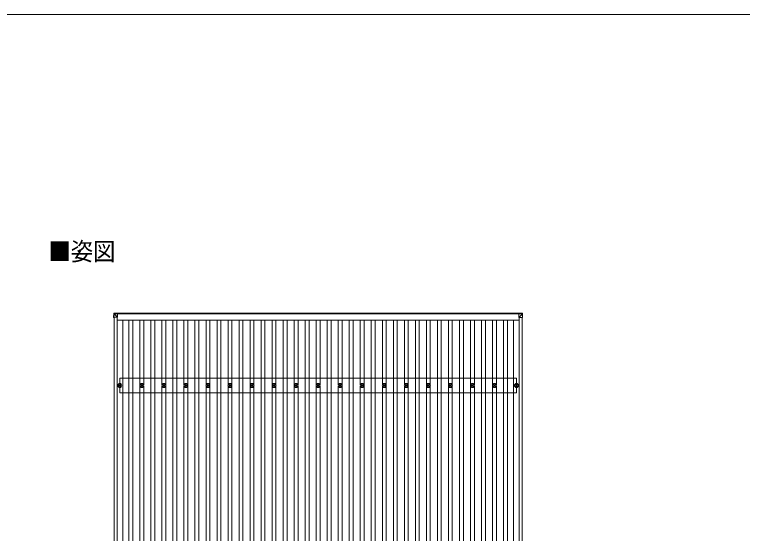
# Model space of a CAD drawing. Units: millimetres at full size, sheet at 1:50; details may follow other scales. Extents: x -14053 to 14053, y -9700 to 9700.
# Drawn here: x -7449 to -844, y 4988 to 9700 of the extents above; entities that cross this region are included whole.
import ezdxf
from ezdxf.enums import TextEntityAlignment as Align

# ---------------------------------------------------------------- set-up
doc = ezdxf.new("R2010")
doc.units = ezdxf.units.MM
doc.header["$LTSCALE"] = 50
for name, color, linetype, lineweight in [('1-0', 4, 'Continuous', 9), ('1-1', 2, 'Continuous', 9), ('1-2', 134, 'Continuous', 9), ('1-4', 6, 'Continuous', 9), ('1-5', 5, 'Continuous', 5), ('F-0', 7, 'Continuous', 9)]:
    doc.layers.add(name, color=color, linetype=linetype, lineweight=lineweight)
doc.styles.add('ＭＳ ゴシック', font='')
doc.styles.get('ＭＳ ゴシック').set_extended_font_data('MS Gothic')

msp = doc.modelspace()

# ---------------------------------------------------------------- linework, layer by layer
at = {"layer": '1-1'}
for p, q in [((-6546.06, 310.23), (-6546.06, 6950.93)), ((-6517.06, 310.21), (-6517.06, 6950.88)), ((-6515.57, 6987.11), (-2873.36, 6987.11)), ((-2873.36, 6982.51), (-6515.57, 6982.51)), ((-4716.56, 6987.11), (-4671.56, 6987.11)), ((-2871.06, 310.21), (-2871.06, 6950.23)), ((-2842.06, 312.31), (-2842.06, 6950.28)), ((-6517.06, 6925.52), (-2871.06, 6925.52)), ((-6494.06, 6264.49), (-6494.06, 6398.49)), ((-2894.06, 6398.49), (-6494.06, 6398.49)), ((-2894.06, 6264.49), (-2894.06, 6398.49)), ((-2894.06, 6264.49), (-6494.06, 6264.49))]:
    msp.add_line(p, q, dxfattribs=at)
at = {"layer": '1-2'}
for p, q in [((-6467.56, 6925.52), (-6467.56, 334.91)), ((-6411.56, 334.91), (-6411.56, 6925.52)), ((-6376.56, 334.91), (-6376.56, 6925.52)), ((-6311.56, 6336.67), (-6311.56, 6925.52)), ((-6276.56, 6336.67), (-6276.56, 6925.52)), ((-6211.56, 334.91), (-6211.56, 6925.52)), ((-6176.56, 334.91), (-6176.56, 6925.52)), ((-6111.56, 6336.68), (-6111.56, 6925.52)), ((-6076.56, 6336.66), (-6076.56, 6925.52)), ((-6011.56, 334.91), (-6011.56, 6925.52)), ((-5976.56, 334.91), (-5976.56, 6925.52)), ((-5911.56, 6336.68), (-5911.56, 6925.52)), ((-5876.56, 6336.66), (-5876.56, 6925.52)), ((-5811.56, 334.91), (-5811.56, 6925.52)), ((-5776.56, 334.91), (-5776.56, 6925.52)), ((-5711.56, 6336.68), (-5711.56, 6925.52)), ((-5676.56, 6336.66), (-5676.56, 6925.52)), ((-5611.56, 334.91), (-5611.56, 6925.52)), ((-5576.56, 334.91), (-5576.56, 6925.52)), ((-5511.56, 6336.68), (-5511.56, 6925.52)), ((-5476.56, 6336.66), (-5476.56, 6925.52)), ((-5411.56, 334.91), (-5411.56, 6925.52)), ((-5376.56, 334.91), (-5376.56, 6925.52)), ((-5311.56, 6336.68), (-5311.56, 6925.52)), ((-5276.56, 6336.66), (-5276.56, 6925.52)), ((-5211.56, 334.91), (-5211.56, 6925.52)), ((-5176.56, 334.91), (-5176.56, 6925.52)), ((-5111.56, 6336.68), (-5111.56, 6925.52)), ((-5076.56, 6336.66), (-5076.56, 6925.52)), ((-5011.56, 334.91), (-5011.56, 6925.52)), ((-4976.56, 334.91), (-4976.56, 6925.52)), ((-4911.56, 6336.68), (-4911.56, 6925.52)), ((-4876.56, 6336.66), (-4876.56, 6925.52)), ((-4811.56, 334.91), (-4811.56, 6925.52)), ((-4776.56, 334.91), (-4776.56, 6925.52)), ((-4711.56, 6336.68), (-4711.56, 6925.52)), ((-4676.56, 6336.66), (-4676.56, 6925.52)), ((-4611.56, 334.91), (-4611.56, 6925.52)), ((-4576.56, 334.91), (-4576.56, 6925.52)), ((-4511.56, 6336.68), (-4511.56, 6925.52)), ((-4476.56, 6336.66), (-4476.56, 6925.52)), ((-4411.56, 334.91), (-4411.56, 6925.52)), ((-4376.56, 334.91), (-4376.56, 6925.52)), ((-4311.56, 6336.68), (-4311.56, 6925.52)), ((-4276.56, 6336.66), (-4276.56, 6925.52)), ((-4211.56, 334.91), (-4211.56, 6925.52)), ((-4176.56, 334.91), (-4176.56, 6925.52)), ((-4111.56, 6336.68), (-4111.56, 6925.52)), ((-4076.56, 6336.66), (-4076.56, 6925.52)), ((-4011.56, 334.91), (-4011.56, 6925.52)), ((-3976.56, 334.91), (-3976.56, 6925.52)), ((-3911.56, 6336.68), (-3911.56, 6925.52)), ((-3876.56, 6336.66), (-3876.56, 6925.52)), ((-3811.56, 334.91), (-3811.56, 6925.52)), ((-3776.56, 334.91), (-3776.56, 6925.52)), ((-3711.56, 6336.68), (-3711.56, 6925.52)), ((-3676.56, 6336.66), (-3676.56, 6925.52)), ((-3611.56, 334.91), (-3611.56, 6925.52)), ((-3576.56, 334.91), (-3576.56, 6925.52)), ((-3511.56, 6336.68), (-3511.56, 6925.52)), ((-3476.56, 6336.66), (-3476.56, 6925.52)), ((-3411.56, 334.91), (-3411.56, 6925.52)), ((-3376.56, 334.91), (-3376.56, 6925.52)), ((-3311.56, 6336.68), (-3311.56, 6925.52)), ((-3276.56, 6336.66), (-3276.56, 6925.52)), ((-3211.56, 334.91), (-3211.56, 6925.52)), ((-3176.56, 334.91), (-3176.56, 6925.52)), ((-3111.56, 6336.68), (-3111.56, 6925.52)), ((-3076.56, 6336.66), (-3076.56, 6925.52)), ((-3011.56, 334.91), (-3011.56, 6925.52)), ((-2976.56, 334.91), (-2976.56, 6925.52)), ((-2920.56, 334.91), (-2920.56, 6925.52)), ((-6311.56, 4536.67), (-6311.56, 6326.32)), ((-6276.56, 4536.67), (-6276.56, 6326.32)), ((-6111.56, 4536.68), (-6111.56, 6326.31)), ((-6076.56, 4536.66), (-6076.56, 6326.32)), ((-5911.56, 4536.68), (-5911.56, 6326.31)), ((-5876.56, 4536.66), (-5876.56, 6326.32)), ((-5711.56, 4536.68), (-5711.56, 6326.31)), ((-5676.56, 4536.66), (-5676.56, 6326.32)), ((-5511.56, 4536.68), (-5511.56, 6326.31)), ((-5476.56, 4536.66), (-5476.56, 6326.32)), ((-5311.56, 4536.68), (-5311.56, 6326.31)), ((-5276.56, 4536.66), (-5276.56, 6326.32)), ((-5111.56, 4536.68), (-5111.56, 6326.31)), ((-5076.56, 4536.66), (-5076.56, 6326.32)), ((-4911.56, 4536.68), (-4911.56, 6326.31)), ((-4876.56, 4536.66), (-4876.56, 6326.32)), ((-4711.56, 4536.68), (-4711.56, 6326.31)), ((-4676.56, 4536.66), (-4676.56, 6326.32)), ((-4511.56, 4536.68), (-4511.56, 6326.31)), ((-4476.56, 4536.66), (-4476.56, 6326.32)), ((-4311.56, 4536.68), (-4311.56, 6326.31)), ((-4276.56, 4536.66), (-4276.56, 6326.32)), ((-4111.56, 4536.68), (-4111.56, 6326.31)), ((-4076.56, 4536.66), (-4076.56, 6326.32)), ((-3911.56, 4536.68), (-3911.56, 6326.31)), ((-3876.56, 4536.66), (-3876.56, 6326.32)), ((-3711.56, 4536.68), (-3711.56, 6326.31)), ((-3676.56, 4536.66), (-3676.56, 6326.32)), ((-3511.56, 4536.68), (-3511.56, 6326.31)), ((-3476.56, 4536.66), (-3476.56, 6326.32)), ((-3311.56, 4536.68), (-3311.56, 6326.31)), ((-3276.56, 4536.66), (-3276.56, 6326.32)), ((-3111.56, 4536.68), (-3111.56, 6326.31)), ((-3076.56, 4536.66), (-3076.56, 6326.32))]:
    msp.add_line(p, q, dxfattribs=at)
at = {"layer": '1-4'}
for p, q in [((-6549.87, 6950.34), (-6548, 6980.88)), ((-6548, 6980.88), (-6548, 6985.64)), ((-6546.11, 6980.69), (-6547.97, 6950.28)), ((-6547.97, 6950.93), (-6515.57, 6950.87)), ((-6515.57, 6989.44), (-6546.13, 6987.51)), ((-6515.57, 6989.44), (-6546.13, 6987.51)), ((-6546.13, 6987.51), (-6546.13, 6987.51)), ((-6546.13, 6987.51), (-6546.13, 6982.75)), ((-6546.13, 6982.75), (-6515.57, 6984.62)), ((-6546.01, 6980.7), (-6546.11, 6980.69)), ((-6515.57, 6982.66), (-6546.06, 6980.79)), ((-6515.57, 6950.87), (-6546.01, 6981.35)), ((-6515.57, 6989.44), (-6515.57, 6984.62)), ((-6515.57, 6984.62), (-6515.57, 6982.66)), ((-6515.57, 6983.31), (-6515.57, 6950.87)), ((-2873.36, 6989.44), (-2842.8, 6987.51)), ((-2873.36, 6989.44), (-2873.36, 6984.63)), ((-2873.36, 6989.44), (-2842.8, 6987.51)), ((-2873.36, 6984.63), (-2873.36, 6982.66)), ((-2842.8, 6982.75), (-2873.36, 6984.63)), ((-2873.36, 6982.66), (-2873.36, 6950.22)), ((-2873.36, 6982.66), (-2842.87, 6980.79)), ((-2873.36, 6950.22), (-2842.91, 6980.7)), ((-2840.95, 6950.28), (-2873.36, 6950.22)), ((-2842.91, 6980.7), (-2842.82, 6980.69)), ((-2842.82, 6980.69), (-2840.95, 6950.28)), ((-2842.8, 6987.51), (-2842.8, 6987.51)), ((-2842.8, 6987.51), (-2842.8, 6982.75)), ((-2840.92, 6980.88), (-2840.92, 6985.64)), ((-2839.06, 6950.34), (-2840.92, 6980.88))]:
    msp.add_line(p, q, dxfattribs=at)
for points in [[(-6548, 6985.64), (-6549.87, 6955.16), (-6549.87, 6950.34)], [(-2840.92, 6985.64), (-2839.06, 6955.16), (-2839.06, 6950.34)]]:
    msp.add_lwpolyline(points, dxfattribs=at)
for centre, radius, start, end in [((-6546.01, 6980.76), 2, 93.48408, 176.48407), ((-6545.78, 6993.61), 12.92, 260.08679, 268.52577), ((-6535.75, 6981.81), 10.42, 174.80664, 186.16183), ((-2853.18, 6981.81), 10.42, 353.83817, 5.19336), ((-2843.15, 6993.61), 12.92, 271.47423, 279.91321), ((-2842.92, 6980.76), 2, 3.51593, 86.51592)]:
    msp.add_arc(centre, radius, start, end, dxfattribs=at)
for centre, major_axis, ratio, start_param, end_param in [((-6547.87, 6950.34), (-2, 0), 0.033268, 0.0000002, 1.5185344), ((-6546.01, 6985.52), (-1.92, -0.56), 0.998105, 4.4898734, 5.9384966), ((-6546.01, 6980.76), (-0.12, 2), 0.02656, 0.0332981, 1.5518323), ((-6509.99, 6982.9), (-36.07, -2.1), 0.055348, 0.0000815, 0.0491486), ((-2878.93, 6982.9), (36.07, -2.1), 0.055348, 6.2340367, 6.2831038), ((-2842.92, 6980.76), (0.12, 2), 0.02656, 4.731353, 6.2498872), ((-2842.92, 6985.52), (1.92, -0.56), 0.998105, 0.3446887, 1.793312), ((-2841.06, 6950.34), (2, 0), 0.033268, 4.7646509, 6.2831851)]:
    msp.add_ellipse(centre, major_axis=major_axis, ratio=ratio, start_param=start_param, end_param=end_param, dxfattribs=at)
at = {"layer": '1-5'}
for p, q in [((-6495.81, 6341.49), (-6495.81, 6337.08)), ((-6492.31, 6341.49), (-6492.31, 6337.08)), ((-6295.81, 6341.49), (-6295.81, 6337.08)), ((-6292.31, 6341.49), (-6292.31, 6337.08)), ((-6095.81, 6341.49), (-6095.81, 6337.08)), ((-6092.31, 6341.49), (-6092.31, 6337.08)), ((-5895.81, 6341.49), (-5895.81, 6337.08)), ((-5892.31, 6341.49), (-5892.31, 6337.08)), ((-5695.81, 6341.49), (-5695.81, 6337.08)), ((-5692.31, 6341.49), (-5692.31, 6337.08)), ((-5495.81, 6341.49), (-5495.81, 6337.08)), ((-5492.31, 6341.49), (-5492.31, 6337.08)), ((-5295.81, 6341.49), (-5295.81, 6337.08)), ((-5292.31, 6341.49), (-5292.31, 6337.08)), ((-5095.81, 6341.49), (-5095.81, 6337.08)), ((-5092.31, 6341.49), (-5092.31, 6337.08)), ((-4895.81, 6341.49), (-4895.81, 6337.08)), ((-4892.31, 6341.49), (-4892.31, 6337.08)), ((-4695.81, 6341.49), (-4695.81, 6337.08)), ((-4692.31, 6341.49), (-4692.31, 6337.08)), ((-4495.81, 6341.49), (-4495.81, 6337.08)), ((-4492.31, 6341.49), (-4492.31, 6337.08)), ((-4295.81, 6341.49), (-4295.81, 6337.08)), ((-4292.31, 6341.49), (-4292.31, 6337.08)), ((-4095.81, 6341.49), (-4095.81, 6337.08)), ((-4092.31, 6341.49), (-4092.31, 6337.08)), ((-3895.81, 6341.49), (-3895.81, 6337.08)), ((-3892.31, 6341.49), (-3892.31, 6337.08)), ((-3695.81, 6341.49), (-3695.81, 6337.08)), ((-3692.31, 6341.49), (-3692.31, 6337.08)), ((-3495.81, 6341.49), (-3495.81, 6337.08)), ((-3492.31, 6341.49), (-3492.31, 6337.08)), ((-3295.81, 6341.49), (-3295.81, 6337.08)), ((-3292.31, 6341.49), (-3292.31, 6337.08)), ((-3095.81, 6341.49), (-3095.81, 6337.08)), ((-3092.31, 6341.49), (-3092.31, 6337.08)), ((-2895.81, 6341.49), (-2895.81, 6337.08)), ((-2892.31, 6341.49), (-2892.31, 6337.08)), ((-6504.05, 6333.24), (-6499.64, 6333.24)), ((-6504.05, 6329.74), (-6499.64, 6329.74)), ((-6495.81, 6325.91), (-6495.81, 6321.5)), ((-6492.31, 6325.91), (-6492.31, 6321.5)), ((-6488.47, 6333.24), (-6484.06, 6333.24)), ((-6488.47, 6329.74), (-6484.06, 6329.74)), ((-6304.05, 6333.24), (-6299.64, 6333.24)), ((-6304.05, 6329.74), (-6299.64, 6329.74)), ((-6295.81, 6325.91), (-6295.81, 6321.5)), ((-6292.31, 6325.91), (-6292.31, 6321.5)), ((-6288.47, 6333.24), (-6284.06, 6333.24)), ((-6288.47, 6329.74), (-6284.06, 6329.74)), ((-6104.06, 6333.24), (-6099.64, 6333.24)), ((-6104.06, 6329.74), (-6099.64, 6329.74)), ((-6095.81, 6325.91), (-6095.81, 6321.5)), ((-6092.31, 6325.91), (-6092.31, 6321.5)), ((-6088.48, 6333.24), (-6084.06, 6333.24)), ((-6088.48, 6329.74), (-6084.06, 6329.74)), ((-5904.06, 6333.24), (-5899.64, 6333.24)), ((-5904.06, 6329.74), (-5899.64, 6329.74)), ((-5895.81, 6325.91), (-5895.81, 6321.5)), ((-5892.31, 6325.91), (-5892.31, 6321.5)), ((-5888.48, 6333.24), (-5884.06, 6333.24)), ((-5888.48, 6329.74), (-5884.06, 6329.74)), ((-5704.06, 6333.24), (-5699.64, 6333.24)), ((-5704.06, 6329.74), (-5699.64, 6329.74)), ((-5695.81, 6325.91), (-5695.81, 6321.5)), ((-5692.31, 6325.91), (-5692.31, 6321.5)), ((-5688.48, 6333.24), (-5684.06, 6333.24)), ((-5688.48, 6329.74), (-5684.06, 6329.74)), ((-5504.06, 6333.24), (-5499.64, 6333.24)), ((-5504.06, 6329.74), (-5499.64, 6329.74)), ((-5495.81, 6325.91), (-5495.81, 6321.5)), ((-5492.31, 6325.91), (-5492.31, 6321.5)), ((-5488.48, 6333.24), (-5484.06, 6333.24)), ((-5488.48, 6329.74), (-5484.06, 6329.74)), ((-5304.06, 6333.24), (-5299.64, 6333.24)), ((-5304.06, 6329.74), (-5299.64, 6329.74)), ((-5295.81, 6325.91), (-5295.81, 6321.5)), ((-5292.31, 6325.91), (-5292.31, 6321.5)), ((-5288.48, 6333.24), (-5284.06, 6333.24)), ((-5288.48, 6329.74), (-5284.06, 6329.74)), ((-5104.06, 6333.24), (-5099.64, 6333.24)), ((-5104.06, 6329.74), (-5099.64, 6329.74)), ((-5095.81, 6325.91), (-5095.81, 6321.5)), ((-5092.31, 6325.91), (-5092.31, 6321.5)), ((-5088.48, 6333.24), (-5084.06, 6333.24)), ((-5088.48, 6329.74), (-5084.06, 6329.74)), ((-4904.06, 6333.24), (-4899.64, 6333.24)), ((-4904.06, 6329.74), (-4899.64, 6329.74)), ((-4895.81, 6325.91), (-4895.81, 6321.5)), ((-4892.31, 6325.91), (-4892.31, 6321.5)), ((-4888.48, 6333.24), (-4884.06, 6333.24)), ((-4888.48, 6329.74), (-4884.06, 6329.74)), ((-4704.06, 6333.24), (-4699.64, 6333.24)), ((-4704.06, 6329.74), (-4699.64, 6329.74)), ((-4695.81, 6325.91), (-4695.81, 6321.5)), ((-4692.31, 6325.91), (-4692.31, 6321.5)), ((-4688.48, 6333.24), (-4684.06, 6333.24)), ((-4688.48, 6329.74), (-4684.06, 6329.74)), ((-4504.06, 6333.24), (-4499.64, 6333.24)), ((-4504.06, 6329.74), (-4499.64, 6329.74)), ((-4495.81, 6325.91), (-4495.81, 6321.5)), ((-4492.31, 6325.91), (-4492.31, 6321.5)), ((-4488.48, 6333.24), (-4484.06, 6333.24)), ((-4488.48, 6329.74), (-4484.06, 6329.74)), ((-4304.06, 6333.24), (-4299.64, 6333.24)), ((-4304.06, 6329.74), (-4299.64, 6329.74)), ((-4295.81, 6325.91), (-4295.81, 6321.5)), ((-4292.31, 6325.91), (-4292.31, 6321.5)), ((-4288.48, 6333.24), (-4284.06, 6333.24)), ((-4288.48, 6329.74), (-4284.06, 6329.74)), ((-4104.06, 6333.24), (-4099.64, 6333.24)), ((-4104.06, 6329.74), (-4099.64, 6329.74)), ((-4095.81, 6325.91), (-4095.81, 6321.5)), ((-4092.31, 6325.91), (-4092.31, 6321.5)), ((-4088.48, 6333.24), (-4084.06, 6333.24)), ((-4088.48, 6329.74), (-4084.06, 6329.74)), ((-3904.06, 6333.24), (-3899.64, 6333.24)), ((-3904.06, 6329.74), (-3899.64, 6329.74)), ((-3895.81, 6325.91), (-3895.81, 6321.5)), ((-3892.31, 6325.91), (-3892.31, 6321.5)), ((-3888.48, 6333.24), (-3884.06, 6333.24)), ((-3888.48, 6329.74), (-3884.06, 6329.74)), ((-3704.06, 6333.24), (-3699.64, 6333.24)), ((-3704.06, 6329.74), (-3699.64, 6329.74)), ((-3695.81, 6325.91), (-3695.81, 6321.5)), ((-3692.31, 6325.91), (-3692.31, 6321.5)), ((-3688.48, 6333.24), (-3684.06, 6333.24)), ((-3688.48, 6329.74), (-3684.06, 6329.74)), ((-3504.06, 6333.24), (-3499.64, 6333.24)), ((-3504.06, 6329.74), (-3499.64, 6329.74)), ((-3495.81, 6325.91), (-3495.81, 6321.5)), ((-3492.31, 6325.91), (-3492.31, 6321.5)), ((-3488.48, 6333.24), (-3484.06, 6333.24)), ((-3488.48, 6329.74), (-3484.06, 6329.74)), ((-3304.06, 6333.24), (-3299.64, 6333.24)), ((-3304.06, 6329.74), (-3299.64, 6329.74)), ((-3295.81, 6325.91), (-3295.81, 6321.5)), ((-3292.31, 6325.91), (-3292.31, 6321.5)), ((-3288.48, 6333.24), (-3284.06, 6333.24)), ((-3288.48, 6329.74), (-3284.06, 6329.74)), ((-3104.06, 6333.24), (-3099.64, 6333.24)), ((-3104.06, 6329.74), (-3099.64, 6329.74)), ((-3095.81, 6325.91), (-3095.81, 6321.5)), ((-3092.31, 6325.91), (-3092.31, 6321.5)), ((-3088.48, 6333.24), (-3084.06, 6333.24)), ((-3088.48, 6329.74), (-3084.06, 6329.74)), ((-2904.06, 6333.24), (-2899.64, 6333.24)), ((-2904.06, 6329.74), (-2899.64, 6329.74)), ((-2895.81, 6325.91), (-2895.81, 6321.5)), ((-2892.31, 6325.91), (-2892.31, 6321.5)), ((-2888.48, 6333.24), (-2884.06, 6333.24)), ((-2888.48, 6329.74), (-2884.06, 6329.74))]:
    msp.add_line(p, q, dxfattribs=at)
for centre, radius in [((-6494.06, 6331.49), 18.25), ((-6494.06, 6331.49), 10.15), ((-6294.06, 6331.49), 18.25), ((-6294.06, 6331.49), 10.15), ((-6094.06, 6331.49), 18.25), ((-6094.06, 6331.49), 10.15), ((-5894.06, 6331.49), 18.25), ((-5894.06, 6331.49), 10.15), ((-5694.06, 6331.49), 18.25), ((-5694.06, 6331.49), 10.15), ((-5494.06, 6331.49), 18.25), ((-5494.06, 6331.49), 10.15), ((-5294.06, 6331.49), 18.25), ((-5294.06, 6331.49), 10.15), ((-5094.06, 6331.49), 18.25), ((-5094.06, 6331.49), 10.15), ((-4894.06, 6331.49), 18.25), ((-4894.06, 6331.49), 10.15), ((-4694.06, 6331.49), 18.25), ((-4694.06, 6331.49), 10.15), ((-4494.06, 6331.49), 18.25), ((-4494.06, 6331.49), 10.15), ((-4294.06, 6331.49), 18.25), ((-4294.06, 6331.49), 10.15), ((-4094.06, 6331.49), 18.25), ((-4094.06, 6331.49), 10.15), ((-3894.06, 6331.49), 18.25), ((-3894.06, 6331.49), 10.15), ((-3694.06, 6331.49), 18.25), ((-3694.06, 6331.49), 10.15), ((-3494.06, 6331.49), 18.25), ((-3494.06, 6331.49), 10.15), ((-3294.06, 6331.49), 18.25), ((-3294.06, 6331.49), 10.15), ((-3094.06, 6331.49), 18.25), ((-3094.06, 6331.49), 10.15), ((-2894.06, 6331.49), 18.25), ((-2894.06, 6331.49), 10.15), ((-6494.06, 6331.49), 5.85), ((-6494.06, 6331.49), 5.25), ((-6294.06, 6331.49), 5.85), ((-6294.06, 6331.49), 5.25), ((-6094.06, 6331.49), 5.85), ((-6094.06, 6331.49), 5.25), ((-5894.06, 6331.49), 5.85), ((-5894.06, 6331.49), 5.25), ((-5694.06, 6331.49), 5.85), ((-5694.06, 6331.49), 5.25), ((-5494.06, 6331.49), 5.85), ((-5494.06, 6331.49), 5.25), ((-5294.06, 6331.49), 5.85), ((-5294.06, 6331.49), 5.25), ((-5094.06, 6331.49), 5.85), ((-5094.06, 6331.49), 5.25), ((-4894.06, 6331.49), 5.85), ((-4894.06, 6331.49), 5.25), ((-4694.06, 6331.49), 5.85), ((-4694.06, 6331.49), 5.25), ((-4494.06, 6331.49), 5.85), ((-4494.06, 6331.49), 5.25), ((-4294.06, 6331.49), 5.85), ((-4294.06, 6331.49), 5.25), ((-4094.06, 6331.49), 5.85), ((-4094.06, 6331.49), 5.25), ((-3894.06, 6331.49), 5.85), ((-3894.06, 6331.49), 5.25), ((-3694.06, 6331.49), 5.85), ((-3694.06, 6331.49), 5.25), ((-3494.06, 6331.49), 5.85), ((-3494.06, 6331.49), 5.25), ((-3294.06, 6331.49), 5.85), ((-3294.06, 6331.49), 5.25), ((-3094.06, 6331.49), 5.85), ((-3094.06, 6331.49), 5.25), ((-2894.06, 6331.49), 5.85), ((-2894.06, 6331.49), 5.25)]:
    msp.add_circle(centre, radius, dxfattribs=at)
at = {"layer": 'F-0', "color": 5, "lineweight": 5}
msp.add_line((-14053.43, 9700), (13346.57, 9700), dxfattribs=at)

# ---------------------------------------------------------------- texts
at = {"layer": '1-0', "color": 7, "style": 'ＭＳ ゴシック', "width": 0.9}
msp.add_text('■姿図', height=165, dxfattribs=at).set_placement((-7141.03, 7416.98), align=Align.BOTTOM_LEFT)

doc.saveas('drawing.dxf')
